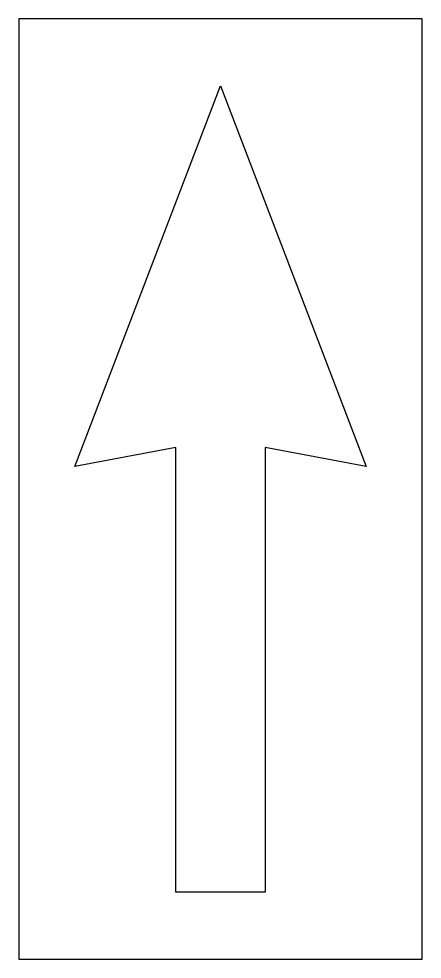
# Model space of a CAD drawing. Extents: x 0 to 36, y 0 to 84.
import ezdxf

# ---------------------------------------------------------------- set-up
doc = ezdxf.new("R2010")
doc.units = 0
doc.layers.add('CUT', color=7, linetype='Continuous')
doc.layers.add('OUTSIDE', color=1, linetype='Continuous')

msp = doc.modelspace()

# ---------------------------------------------------------------- linework, layer by layer
at = {"layer": 'CUT'}
msp.add_lwpolyline([(5, 44), (18, 78), (31, 44), (22.0006, 45.6999), (22, 6), (14, 6), (14, 45.6994)], close=True, dxfattribs=at)
at = {"layer": 'OUTSIDE'}
msp.add_lwpolyline([(0, 0), (36, 0), (36, 84), (0, 84)], close=True, dxfattribs=at)

doc.saveas('drawing.dxf')
